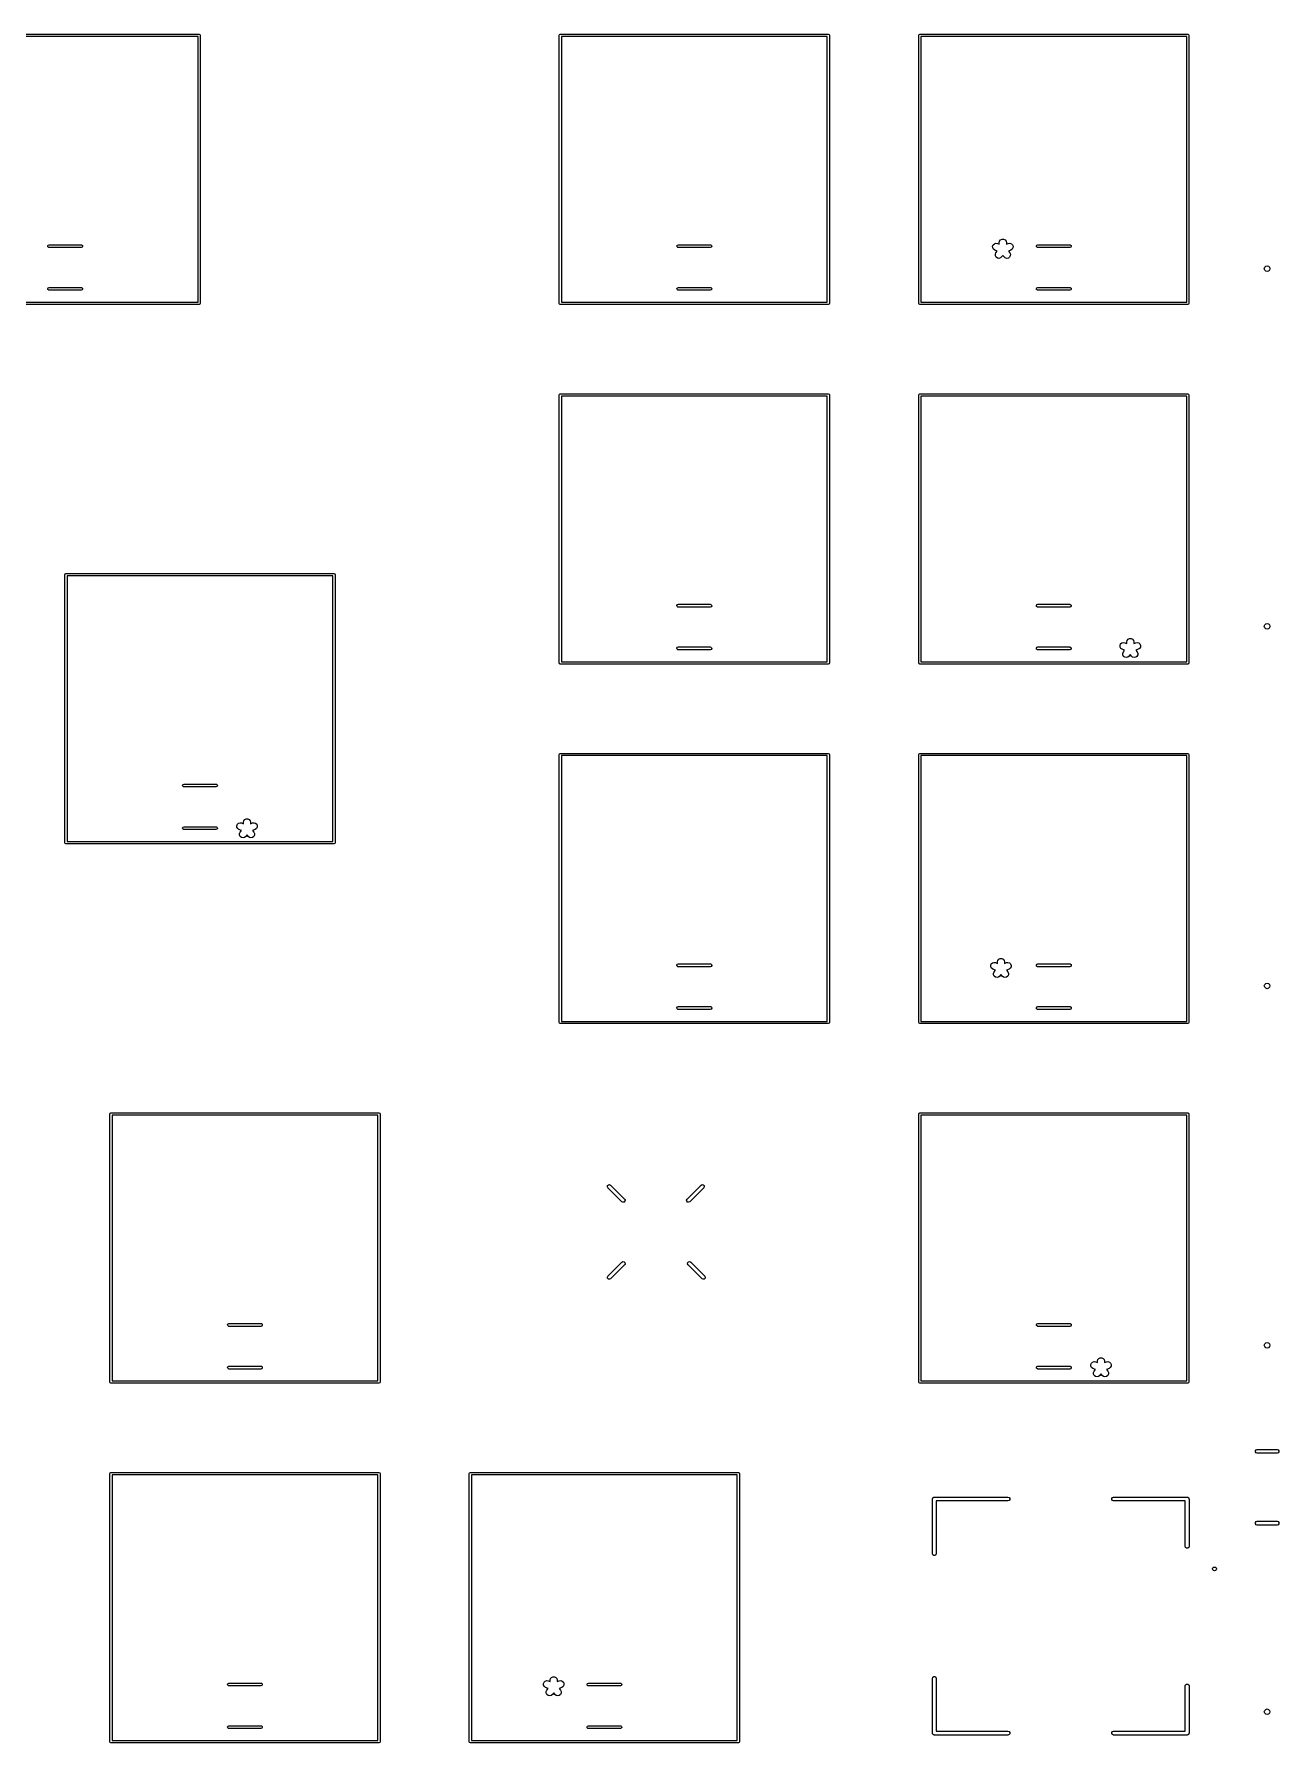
# Model space of a CAD drawing. Extents: x 9 to 342, y 7 to 196.
# Drawn here: x 271.5 to 337.4, y 7.3 to 97.8 of the extents above; entities that cross this region are included whole.
import ezdxf

# ---------------------------------------------------------------- set-up
doc = ezdxf.new("R2010")
doc.units = 0
doc.layers.add('BLACK', color=7, linetype='CONTINUOUS')

msp = doc.modelspace()

# ---------------------------------------------------------------- linework, layer by layer
at = {"layer": 'BLACK', "linetype": 'CONTINUOUS'}
for p, q in [((266.013, 97.8063), (280.214, 97.8063)), ((280.214, 97.8063), (280.256, 97.7887)), ((280.256, 97.7887), (280.274, 97.7463)), ((299.291, 97.7463), (299.309, 97.7887)), ((299.309, 97.7887), (299.351, 97.8063)), ((299.351, 97.8063), (313.551, 97.8063)), ((313.551, 97.8063), (313.593, 97.7887)), ((313.593, 97.7887), (313.611, 97.7463)), ((318.341, 97.7463), (318.359, 97.7887)), ((318.359, 97.7887), (318.401, 97.8063)), ((318.401, 97.8063), (332.601, 97.8063)), ((332.601, 97.8063), (332.643, 97.7887)), ((332.643, 97.7887), (332.661, 97.7463)), ((280.154, 97.6863), (266.073, 97.6863)), ((280.154, 83.6063), (280.154, 97.6863)), ((280.274, 97.7463), (280.274, 83.5463)), ((299.291, 83.5463), (299.291, 97.7463)), ((299.411, 97.6863), (299.411, 83.6063)), ((313.491, 97.6863), (299.411, 97.6863)), ((313.491, 83.6063), (313.491, 97.6863)), ((313.611, 97.7463), (313.611, 83.5463)), ((318.341, 83.5463), (318.341, 97.7463)), ((318.461, 97.6863), (318.461, 83.6063)), ((332.541, 97.6863), (318.461, 97.6863)), ((332.541, 83.6063), (332.541, 97.6863)), ((332.661, 97.7463), (332.661, 83.5463)), ((322.631, 86.8394), (322.683, 86.9047)), ((322.683, 86.9047), (322.758, 86.9409)), ((322.758, 86.9409), (322.842, 86.9409)), ((322.842, 86.9409), (322.917, 86.9047)), ((322.917, 86.9047), (322.969, 86.8394)), ((272.193, 86.5898), (272.219, 86.635)), ((272.202, 86.5385), (272.193, 86.5898)), ((272.242, 86.505), (272.202, 86.5385)), ((272.219, 86.635), (272.268, 86.6528)), ((272.268, 86.5004), (272.242, 86.505)), ((272.268, 86.6528), (273.959, 86.6528)), ((273.959, 86.5004), (272.268, 86.5004)), ((273.959, 86.6528), (273.985, 86.6482)), ((274.008, 86.5182), (273.959, 86.5004)), ((273.985, 86.6482), (274.025, 86.6147)), ((274.034, 86.5634), (274.008, 86.5182)), ((274.025, 86.6147), (274.034, 86.5634)), ((305.531, 86.5898), (305.557, 86.635)), ((305.54, 86.5385), (305.531, 86.5898)), ((305.58, 86.505), (305.54, 86.5385)), ((305.557, 86.635), (305.606, 86.6528)), ((305.606, 86.5004), (305.58, 86.505)), ((305.606, 86.6528), (307.296, 86.6528)), ((307.296, 86.5004), (305.606, 86.5004)), ((307.296, 86.6528), (307.322, 86.6482)), ((307.345, 86.5182), (307.296, 86.5004)), ((307.322, 86.6482), (307.362, 86.6147)), ((307.371, 86.5634), (307.345, 86.5182)), ((307.362, 86.6147), (307.371, 86.5634)), ((322.258, 86.5729), (322.289, 86.6504)), ((322.263, 86.4897), (322.258, 86.5729)), ((322.305, 86.4171), (322.263, 86.4897)), ((322.289, 86.6504), (322.35, 86.7068)), ((322.373, 86.3697), (322.305, 86.4171)), ((322.35, 86.7068), (322.43, 86.7308)), ((322.503, 86.3177), (322.373, 86.3697)), ((322.402, 86.1515), (322.436, 86.2277)), ((322.404, 86.0681), (322.402, 86.1515)), ((322.443, 85.994), (322.404, 86.0681)), ((322.43, 86.7308), (322.512, 86.7179)), ((322.436, 86.2277), (322.503, 86.3177)), ((322.509, 85.9439), (322.443, 85.994)), ((322.512, 86.7179), (322.613, 86.6779)), ((322.613, 86.7581), (322.631, 86.8394)), ((322.613, 86.6779), (322.613, 86.7581)), ((322.736, 86.0027), (322.672, 85.9488)), ((322.8, 86.0884), (322.736, 86.0027)), ((322.864, 86.0027), (322.8, 86.0884)), ((322.928, 85.9488), (322.864, 86.0027)), ((322.969, 86.8394), (322.988, 86.7581)), ((322.988, 86.7581), (322.988, 86.6779)), ((322.988, 86.6779), (323.088, 86.7179)), ((323.088, 86.7179), (323.17, 86.7308)), ((323.157, 85.994), (323.091, 85.9439)), ((323.227, 86.3697), (323.097, 86.3177)), ((323.097, 86.3177), (323.164, 86.2277)), ((323.196, 86.0681), (323.157, 85.994)), ((323.164, 86.2277), (323.198, 86.1515)), ((323.17, 86.7308), (323.25, 86.7068)), ((323.198, 86.1515), (323.196, 86.0681)), ((323.295, 86.4171), (323.227, 86.3697)), ((323.25, 86.7068), (323.311, 86.6504)), ((323.337, 86.4897), (323.295, 86.4171)), ((323.311, 86.6504), (323.342, 86.5729)), ((323.342, 86.5729), (323.337, 86.4897)), ((324.581, 86.5898), (324.607, 86.635)), ((324.59, 86.5385), (324.581, 86.5898)), ((324.63, 86.505), (324.59, 86.5385)), ((324.607, 86.635), (324.656, 86.6528)), ((324.656, 86.5004), (324.63, 86.505)), ((324.656, 86.6528), (326.346, 86.6528)), ((326.346, 86.5004), (324.656, 86.5004)), ((326.346, 86.6528), (326.372, 86.6482)), ((326.395, 86.5182), (326.346, 86.5004)), ((326.372, 86.6482), (326.412, 86.6147)), ((326.421, 86.5634), (326.395, 86.5182)), ((326.412, 86.6147), (326.421, 86.5634)), ((322.591, 85.9278), (322.509, 85.9439)), ((322.672, 85.9488), (322.591, 85.9278)), ((323.009, 85.9278), (322.928, 85.9488)), ((323.091, 85.9439), (323.009, 85.9278)), ((336.654, 85.383), (336.674, 85.458)), ((336.674, 85.308), (336.654, 85.383)), ((336.674, 85.458), (336.729, 85.5129)), ((336.729, 85.2531), (336.674, 85.308)), ((336.729, 85.5129), (336.804, 85.533)), ((336.804, 85.233), (336.729, 85.2531)), ((336.804, 85.533), (336.879, 85.5129)), ((336.879, 85.2531), (336.804, 85.233)), ((336.879, 85.5129), (336.934, 85.458)), ((336.934, 85.308), (336.879, 85.2531)), ((336.934, 85.458), (336.954, 85.383)), ((336.954, 85.383), (336.934, 85.308)), ((272.193, 84.3292), (272.219, 84.3744)), ((272.202, 84.2779), (272.193, 84.3292)), ((272.242, 84.2444), (272.202, 84.2779)), ((272.219, 84.3744), (272.268, 84.3922)), ((272.268, 84.2398), (272.242, 84.2444)), ((272.268, 84.3922), (273.959, 84.3922)), ((273.959, 84.2398), (272.268, 84.2398)), ((273.959, 84.3922), (273.985, 84.3876)), ((274.008, 84.2576), (273.959, 84.2398)), ((273.985, 84.3876), (274.025, 84.3541)), ((274.034, 84.3028), (274.008, 84.2576)), ((274.025, 84.3541), (274.034, 84.3028)), ((305.531, 84.3292), (305.557, 84.3744)), ((305.54, 84.2779), (305.531, 84.3292)), ((305.58, 84.2444), (305.54, 84.2779)), ((305.557, 84.3744), (305.606, 84.3922)), ((305.606, 84.2398), (305.58, 84.2444)), ((305.606, 84.3922), (307.296, 84.3922)), ((307.296, 84.2398), (305.606, 84.2398)), ((307.296, 84.3922), (307.322, 84.3876)), ((307.345, 84.2576), (307.296, 84.2398)), ((307.322, 84.3876), (307.362, 84.3541)), ((307.371, 84.3028), (307.345, 84.2576)), ((307.362, 84.3541), (307.371, 84.3028)), ((324.581, 84.3292), (324.607, 84.3744)), ((324.59, 84.2779), (324.581, 84.3292)), ((324.63, 84.2444), (324.59, 84.2779)), ((324.607, 84.3744), (324.656, 84.3922)), ((324.656, 84.2398), (324.63, 84.2444)), ((324.656, 84.3922), (326.346, 84.3922)), ((326.346, 84.2398), (324.656, 84.2398)), ((326.346, 84.3922), (326.372, 84.3876)), ((326.395, 84.2576), (326.346, 84.2398)), ((326.372, 84.3876), (326.412, 84.3541)), ((326.421, 84.3028), (326.395, 84.2576)), ((326.412, 84.3541), (326.421, 84.3028)), ((280.214, 83.4863), (266.013, 83.4863)), ((266.073, 83.6063), (280.154, 83.6063)), ((280.256, 83.5039), (280.214, 83.4863)), ((280.274, 83.5463), (280.256, 83.5039)), ((299.309, 83.5039), (299.291, 83.5463)), ((299.351, 83.4863), (299.309, 83.5039)), ((313.551, 83.4863), (299.351, 83.4863)), ((299.411, 83.6063), (313.491, 83.6063)), ((313.593, 83.5039), (313.551, 83.4863)), ((313.611, 83.5463), (313.593, 83.5039)), ((318.359, 83.5039), (318.341, 83.5463)), ((318.401, 83.4863), (318.359, 83.5039)), ((332.601, 83.4863), (318.401, 83.4863)), ((318.461, 83.6063), (332.541, 83.6063)), ((332.643, 83.5039), (332.601, 83.4863)), ((332.661, 83.5463), (332.643, 83.5039)), ((299.309, 78.7387), (299.351, 78.7563)), ((299.351, 78.7563), (313.551, 78.7563)), ((313.551, 78.7563), (313.593, 78.7387)), ((318.359, 78.7387), (318.401, 78.7563)), ((318.401, 78.7563), (332.601, 78.7563)), ((332.601, 78.7563), (332.643, 78.7387)), ((299.291, 78.6963), (299.309, 78.7387)), ((299.291, 64.4963), (299.291, 78.6963)), ((299.411, 78.6363), (299.411, 64.5563)), ((313.491, 78.6363), (299.411, 78.6363)), ((313.491, 64.5563), (313.491, 78.6363)), ((313.593, 78.7387), (313.611, 78.6963)), ((313.611, 78.6963), (313.611, 64.4963)), ((318.341, 78.6963), (318.359, 78.7387)), ((318.341, 64.4963), (318.341, 78.6963)), ((318.461, 78.6363), (318.461, 64.5563)), ((332.541, 78.6363), (318.461, 78.6363)), ((332.541, 64.5563), (332.541, 78.6363)), ((332.643, 78.7387), (332.661, 78.6963)), ((332.661, 78.6963), (332.661, 64.4963)), ((273.097, 69.1713), (273.115, 69.2137)), ((273.097, 54.9713), (273.097, 69.1713)), ((273.115, 69.2137), (273.157, 69.2313)), ((273.157, 69.2313), (287.357, 69.2313)), ((273.217, 69.1113), (273.217, 55.0313)), ((287.297, 69.1113), (273.217, 69.1113)), ((287.297, 55.0313), (287.297, 69.1113)), ((287.357, 69.2313), (287.4, 69.2137)), ((287.4, 69.2137), (287.417, 69.1713)), ((287.417, 69.1713), (287.417, 54.9713)), ((305.531, 67.5398), (305.557, 67.585)), ((305.54, 67.4885), (305.531, 67.5398)), ((305.58, 67.455), (305.54, 67.4885)), ((305.557, 67.585), (305.606, 67.6028)), ((305.606, 67.4504), (305.58, 67.455)), ((305.606, 67.6028), (307.296, 67.6028)), ((307.296, 67.4504), (305.606, 67.4504)), ((307.296, 67.6028), (307.322, 67.5982)), ((307.345, 67.4682), (307.296, 67.4504)), ((307.322, 67.5982), (307.362, 67.5647)), ((307.371, 67.5134), (307.345, 67.4682)), ((307.362, 67.5647), (307.371, 67.5134)), ((324.581, 67.5398), (324.607, 67.585)), ((324.59, 67.4885), (324.581, 67.5398)), ((324.63, 67.455), (324.59, 67.4885)), ((324.607, 67.585), (324.656, 67.6028)), ((324.656, 67.4504), (324.63, 67.455)), ((324.656, 67.6028), (326.346, 67.6028)), ((326.346, 67.4504), (324.656, 67.4504)), ((326.346, 67.6028), (326.372, 67.5982)), ((326.395, 67.4682), (326.346, 67.4504)), ((326.372, 67.5982), (326.412, 67.5647)), ((326.421, 67.5134), (326.395, 67.4682)), ((326.412, 67.5647), (326.421, 67.5134)), ((336.654, 66.438), (336.674, 66.513)), ((336.674, 66.363), (336.654, 66.438)), ((336.674, 66.513), (336.729, 66.5679)), ((336.729, 66.3081), (336.674, 66.363)), ((336.729, 66.5679), (336.804, 66.588)), ((336.804, 66.288), (336.729, 66.3081)), ((336.804, 66.588), (336.879, 66.5679)), ((336.879, 66.3081), (336.804, 66.288)), ((336.879, 66.5679), (336.934, 66.513)), ((336.934, 66.363), (336.879, 66.3081)), ((336.934, 66.513), (336.954, 66.438)), ((336.954, 66.438), (336.934, 66.363)), ((305.531, 65.2792), (305.557, 65.3244)), ((305.54, 65.2279), (305.531, 65.2792)), ((305.58, 65.1944), (305.54, 65.2279)), ((305.557, 65.3244), (305.606, 65.3422)), ((305.606, 65.1898), (305.58, 65.1944)), ((305.606, 65.3422), (307.296, 65.3422)), ((307.296, 65.1898), (305.606, 65.1898)), ((307.296, 65.3422), (307.322, 65.3376)), ((307.345, 65.2076), (307.296, 65.1898)), ((307.322, 65.3376), (307.362, 65.3041)), ((307.371, 65.2528), (307.345, 65.2076)), ((307.362, 65.3041), (307.371, 65.2528)), ((324.581, 65.2792), (324.607, 65.3244)), ((324.59, 65.2279), (324.581, 65.2792)), ((324.63, 65.1944), (324.59, 65.2279)), ((324.607, 65.3244), (324.656, 65.3422)), ((324.656, 65.1898), (324.63, 65.1944)), ((324.656, 65.3422), (326.346, 65.3422)), ((326.346, 65.1898), (324.656, 65.1898)), ((326.346, 65.3422), (326.372, 65.3376)), ((326.395, 65.2076), (326.346, 65.1898)), ((326.372, 65.3376), (326.412, 65.3041)), ((326.421, 65.2528), (326.395, 65.2076)), ((326.412, 65.3041), (326.421, 65.2528)), ((329.008, 65.4229), (329.039, 65.5004)), ((329.013, 65.3397), (329.008, 65.4229)), ((329.055, 65.2672), (329.013, 65.3397)), ((329.039, 65.5004), (329.1, 65.5568)), ((329.123, 65.2197), (329.055, 65.2672)), ((329.1, 65.5568), (329.18, 65.5808)), ((329.253, 65.1677), (329.123, 65.2197)), ((329.18, 65.5808), (329.262, 65.5679)), ((329.262, 65.5679), (329.363, 65.5279)), ((329.363, 65.6081), (329.381, 65.6894)), ((329.363, 65.5279), (329.363, 65.6081)), ((329.381, 65.6894), (329.433, 65.7547)), ((329.433, 65.7547), (329.508, 65.7909)), ((329.508, 65.7909), (329.592, 65.7909)), ((329.592, 65.7909), (329.667, 65.7547)), ((329.667, 65.7547), (329.719, 65.6894)), ((329.719, 65.6894), (329.738, 65.6081)), ((329.738, 65.6081), (329.738, 65.5279)), ((329.738, 65.5279), (329.838, 65.5679)), ((329.838, 65.5679), (329.92, 65.5808)), ((329.977, 65.2197), (329.847, 65.1677)), ((329.92, 65.5808), (330, 65.5568)), ((330.045, 65.2672), (329.977, 65.2197)), ((330, 65.5568), (330.061, 65.5004)), ((330.087, 65.3397), (330.045, 65.2672)), ((330.061, 65.5004), (330.092, 65.4229)), ((330.092, 65.4229), (330.087, 65.3397)), ((299.309, 64.4539), (299.291, 64.4963)), ((299.351, 64.4363), (299.309, 64.4539)), ((313.551, 64.4363), (299.351, 64.4363)), ((299.411, 64.5563), (313.491, 64.5563)), ((313.593, 64.4539), (313.551, 64.4363)), ((313.611, 64.4963), (313.593, 64.4539)), ((318.359, 64.4539), (318.341, 64.4963)), ((318.401, 64.4363), (318.359, 64.4539)), ((332.601, 64.4363), (318.401, 64.4363)), ((318.461, 64.5563), (332.541, 64.5563)), ((329.152, 65.0015), (329.186, 65.0777)), ((329.154, 64.9181), (329.152, 65.0015)), ((329.193, 64.844), (329.154, 64.9181)), ((329.186, 65.0777), (329.253, 65.1677)), ((329.259, 64.7939), (329.193, 64.844)), ((329.341, 64.7778), (329.259, 64.7939)), ((329.422, 64.7988), (329.341, 64.7778)), ((329.486, 64.8527), (329.422, 64.7988)), ((329.55, 64.9384), (329.486, 64.8527)), ((329.614, 64.8527), (329.55, 64.9384)), ((329.678, 64.7988), (329.614, 64.8527)), ((329.759, 64.7778), (329.678, 64.7988)), ((329.841, 64.7939), (329.759, 64.7778)), ((329.907, 64.844), (329.841, 64.7939)), ((329.847, 65.1677), (329.914, 65.0777)), ((329.946, 64.9181), (329.907, 64.844)), ((329.914, 65.0777), (329.948, 65.0015)), ((329.948, 65.0015), (329.946, 64.9181)), ((332.643, 64.4539), (332.601, 64.4363)), ((332.661, 64.4963), (332.643, 64.4539)), ((299.291, 59.6463), (299.309, 59.6887)), ((299.291, 45.4463), (299.291, 59.6463)), ((299.309, 59.6887), (299.351, 59.7063)), ((299.351, 59.7063), (313.551, 59.7063)), ((299.411, 59.5863), (299.411, 45.5063)), ((313.491, 59.5863), (299.411, 59.5863)), ((313.491, 45.5063), (313.491, 59.5863)), ((313.551, 59.7063), (313.593, 59.6887)), ((313.593, 59.6887), (313.611, 59.6463)), ((313.611, 59.6463), (313.611, 45.4463)), ((318.341, 59.6463), (318.359, 59.6887)), ((318.341, 45.4463), (318.341, 59.6463)), ((318.359, 59.6887), (318.401, 59.7063)), ((318.401, 59.7063), (332.601, 59.7063)), ((318.461, 59.5863), (318.461, 45.5063)), ((332.541, 59.5863), (318.461, 59.5863)), ((332.541, 45.5063), (332.541, 59.5863)), ((332.601, 59.7063), (332.643, 59.6887)), ((332.643, 59.6887), (332.661, 59.6463)), ((332.661, 59.6463), (332.661, 45.4463)), ((279.337, 58.0148), (279.363, 58.06)), ((279.346, 57.9635), (279.337, 58.0148)), ((279.386, 57.93), (279.346, 57.9635)), ((279.363, 58.06), (279.412, 58.0778)), ((279.412, 58.0778), (281.103, 58.0778)), ((281.103, 58.0778), (281.129, 58.0732)), ((281.152, 57.9432), (281.103, 57.9254)), ((281.129, 58.0732), (281.169, 58.0397)), ((281.178, 57.9884), (281.152, 57.9432)), ((281.169, 58.0397), (281.178, 57.9884)), ((279.412, 57.9254), (279.386, 57.93)), ((281.103, 57.9254), (279.412, 57.9254)), ((282.562, 56.0581), (282.581, 56.1394)), ((282.581, 56.1394), (282.633, 56.2047)), ((282.633, 56.2047), (282.708, 56.2409)), ((282.708, 56.2409), (282.792, 56.2409)), ((282.792, 56.2409), (282.867, 56.2047)), ((282.867, 56.2047), (282.919, 56.1394)), ((282.919, 56.1394), (282.938, 56.0581)), ((279.337, 55.7542), (279.363, 55.7994)), ((279.346, 55.7029), (279.337, 55.7542)), ((279.386, 55.6694), (279.346, 55.7029)), ((279.363, 55.7994), (279.412, 55.8172)), ((279.412, 55.6648), (279.386, 55.6694)), ((279.412, 55.8172), (281.103, 55.8172)), ((281.103, 55.6648), (279.412, 55.6648)), ((281.103, 55.8172), (281.129, 55.8126)), ((281.152, 55.6826), (281.103, 55.6648)), ((281.129, 55.8126), (281.169, 55.7791)), ((281.178, 55.7278), (281.152, 55.6826)), ((281.169, 55.7791), (281.178, 55.7278)), ((282.208, 55.8729), (282.239, 55.9504)), ((282.213, 55.7897), (282.208, 55.8729)), ((282.255, 55.7171), (282.213, 55.7897)), ((282.239, 55.9504), (282.3, 56.0068)), ((282.323, 55.6697), (282.255, 55.7171)), ((282.3, 56.0068), (282.38, 56.0308)), ((282.453, 55.6177), (282.323, 55.6697)), ((282.352, 55.4515), (282.386, 55.5277)), ((282.354, 55.3681), (282.352, 55.4515)), ((282.393, 55.294), (282.354, 55.3681)), ((282.38, 56.0308), (282.462, 56.0179)), ((282.386, 55.5277), (282.453, 55.6177)), ((282.459, 55.2439), (282.393, 55.294)), ((282.541, 55.2278), (282.459, 55.2439)), ((282.462, 56.0179), (282.562, 55.9779)), ((282.622, 55.2488), (282.541, 55.2278)), ((282.562, 55.9779), (282.562, 56.0581)), ((282.686, 55.3027), (282.622, 55.2488)), ((282.75, 55.3884), (282.686, 55.3027)), ((282.814, 55.3027), (282.75, 55.3884)), ((282.878, 55.2488), (282.814, 55.3027)), ((282.959, 55.2278), (282.878, 55.2488)), ((282.938, 56.0581), (282.938, 55.9779)), ((282.938, 55.9779), (283.038, 56.0179)), ((283.041, 55.2439), (282.959, 55.2278)), ((283.038, 56.0179), (283.12, 56.0308)), ((283.107, 55.294), (283.041, 55.2439)), ((283.177, 55.6697), (283.047, 55.6177)), ((283.047, 55.6177), (283.114, 55.5277)), ((283.146, 55.3681), (283.107, 55.294)), ((283.114, 55.5277), (283.148, 55.4515)), ((283.12, 56.0308), (283.2, 56.0068)), ((283.148, 55.4515), (283.146, 55.3681)), ((283.245, 55.7171), (283.177, 55.6697)), ((283.2, 56.0068), (283.261, 55.9504)), ((283.287, 55.7897), (283.245, 55.7171)), ((283.261, 55.9504), (283.292, 55.8729)), ((283.292, 55.8729), (283.287, 55.7897)), ((273.115, 54.9289), (273.097, 54.9713)), ((273.157, 54.9113), (273.115, 54.9289)), ((287.357, 54.9113), (273.157, 54.9113)), ((273.217, 55.0313), (287.297, 55.0313)), ((287.4, 54.9289), (287.357, 54.9113)), ((287.417, 54.9713), (287.4, 54.9289)), ((305.531, 48.4898), (305.557, 48.535)), ((305.54, 48.4385), (305.531, 48.4898)), ((305.58, 48.405), (305.54, 48.4385)), ((305.557, 48.535), (305.606, 48.5528)), ((305.606, 48.4004), (305.58, 48.405)), ((305.606, 48.5528), (307.296, 48.5528)), ((307.296, 48.4004), (305.606, 48.4004)), ((307.296, 48.5528), (307.322, 48.5482)), ((307.345, 48.4182), (307.296, 48.4004)), ((307.322, 48.5482), (307.362, 48.5147)), ((307.371, 48.4634), (307.345, 48.4182)), ((307.362, 48.5147), (307.371, 48.4634)), ((322.158, 48.4729), (322.189, 48.5504)), ((322.163, 48.3897), (322.158, 48.4729)), ((322.205, 48.3171), (322.163, 48.3897)), ((322.189, 48.5504), (322.25, 48.6068)), ((322.273, 48.2697), (322.205, 48.3171)), ((322.25, 48.6068), (322.33, 48.6308)), ((322.403, 48.2177), (322.273, 48.2697)), ((322.302, 48.0515), (322.336, 48.1277)), ((322.304, 47.9681), (322.302, 48.0515)), ((322.33, 48.6308), (322.412, 48.6179)), ((322.336, 48.1277), (322.403, 48.2177)), ((322.412, 48.6179), (322.512, 48.5779)), ((322.512, 48.6581), (322.531, 48.7394)), ((322.512, 48.5779), (322.512, 48.6581)), ((322.531, 48.7394), (322.583, 48.8047)), ((322.583, 48.8047), (322.658, 48.8409)), ((322.7, 47.9884), (322.636, 47.9027)), ((322.658, 48.8409), (322.742, 48.8409)), ((322.764, 47.9027), (322.7, 47.9884)), ((322.742, 48.8409), (322.817, 48.8047)), ((322.817, 48.8047), (322.869, 48.7394)), ((322.869, 48.7394), (322.887, 48.6581)), ((322.887, 48.6581), (322.887, 48.5779)), ((322.887, 48.5779), (322.988, 48.6179)), ((322.988, 48.6179), (323.07, 48.6308)), ((323.127, 48.2697), (322.997, 48.2177)), ((322.997, 48.2177), (323.064, 48.1277)), ((323.064, 48.1277), (323.098, 48.0515)), ((323.07, 48.6308), (323.15, 48.6068)), ((323.098, 48.0515), (323.096, 47.9681)), ((323.195, 48.3171), (323.127, 48.2697)), ((323.15, 48.6068), (323.211, 48.5504)), ((323.237, 48.3897), (323.195, 48.3171)), ((323.211, 48.5504), (323.242, 48.4729)), ((323.242, 48.4729), (323.237, 48.3897)), ((324.581, 48.4898), (324.607, 48.535)), ((324.59, 48.4385), (324.581, 48.4898)), ((324.63, 48.405), (324.59, 48.4385)), ((324.607, 48.535), (324.656, 48.5528)), ((324.656, 48.4004), (324.63, 48.405)), ((324.656, 48.5528), (326.346, 48.5528)), ((326.346, 48.4004), (324.656, 48.4004)), ((326.346, 48.5528), (326.372, 48.5482)), ((326.395, 48.4182), (326.346, 48.4004)), ((326.372, 48.5482), (326.412, 48.5147)), ((326.421, 48.4634), (326.395, 48.4182)), ((326.412, 48.5147), (326.421, 48.4634)), ((322.343, 47.894), (322.304, 47.9681)), ((322.409, 47.8439), (322.343, 47.894)), ((322.491, 47.8278), (322.409, 47.8439)), ((322.572, 47.8488), (322.491, 47.8278)), ((322.636, 47.9027), (322.572, 47.8488)), ((322.828, 47.8488), (322.764, 47.9027)), ((322.909, 47.8278), (322.828, 47.8488)), ((322.991, 47.8439), (322.909, 47.8278)), ((323.057, 47.894), (322.991, 47.8439)), ((323.096, 47.9681), (323.057, 47.894)), ((336.654, 47.388), (336.674, 47.463)), ((336.674, 47.313), (336.654, 47.388)), ((336.674, 47.463), (336.729, 47.5179)), ((336.729, 47.2581), (336.674, 47.313)), ((336.729, 47.5179), (336.804, 47.538)), ((336.804, 47.238), (336.729, 47.2581)), ((336.804, 47.538), (336.879, 47.5179)), ((336.879, 47.2581), (336.804, 47.238)), ((336.879, 47.5179), (336.934, 47.463)), ((336.934, 47.313), (336.879, 47.2581)), ((336.934, 47.463), (336.954, 47.388)), ((336.954, 47.388), (336.934, 47.313)), ((305.531, 46.2292), (305.557, 46.2744)), ((305.54, 46.1779), (305.531, 46.2292)), ((305.58, 46.1444), (305.54, 46.1779)), ((305.557, 46.2744), (305.606, 46.2922)), ((305.606, 46.2922), (307.296, 46.2922)), ((307.296, 46.2922), (307.322, 46.2876)), ((307.322, 46.2876), (307.362, 46.2541)), ((307.371, 46.2028), (307.345, 46.1576)), ((307.362, 46.2541), (307.371, 46.2028)), ((324.581, 46.2292), (324.607, 46.2744)), ((324.59, 46.1779), (324.581, 46.2292)), ((324.63, 46.1444), (324.59, 46.1779)), ((324.607, 46.2744), (324.656, 46.2922)), ((324.656, 46.2922), (326.346, 46.2922)), ((326.346, 46.2922), (326.372, 46.2876)), ((326.372, 46.2876), (326.412, 46.2541)), ((326.421, 46.2028), (326.395, 46.1576)), ((326.412, 46.2541), (326.421, 46.2028)), ((299.309, 45.4039), (299.291, 45.4463)), ((299.351, 45.3863), (299.309, 45.4039)), ((313.551, 45.3863), (299.351, 45.3863)), ((299.411, 45.5063), (313.491, 45.5063)), ((305.606, 46.1398), (305.58, 46.1444)), ((307.296, 46.1398), (305.606, 46.1398)), ((307.345, 46.1576), (307.296, 46.1398)), ((313.593, 45.4039), (313.551, 45.3863)), ((313.611, 45.4463), (313.593, 45.4039)), ((318.359, 45.4039), (318.341, 45.4463)), ((318.401, 45.3863), (318.359, 45.4039)), ((332.601, 45.3863), (318.401, 45.3863)), ((318.461, 45.5063), (332.541, 45.5063)), ((324.656, 46.1398), (324.63, 46.1444)), ((326.346, 46.1398), (324.656, 46.1398)), ((326.395, 46.1576), (326.346, 46.1398)), ((332.643, 45.4039), (332.601, 45.3863)), ((332.661, 45.4463), (332.643, 45.4039)), ((275.478, 40.5963), (275.496, 40.6387)), ((275.478, 26.3963), (275.478, 40.5963)), ((275.496, 40.6387), (275.538, 40.6563)), ((275.538, 40.6563), (289.738, 40.6563)), ((275.599, 40.5363), (275.599, 26.4563)), ((289.678, 40.5363), (275.599, 40.5363)), ((289.678, 26.4563), (289.678, 40.5363)), ((289.738, 40.6563), (289.781, 40.6387)), ((289.781, 40.6387), (289.798, 40.5963)), ((289.798, 40.5963), (289.798, 26.3963)), ((318.341, 40.5963), (318.359, 40.6387)), ((318.341, 26.3963), (318.341, 40.5963)), ((318.359, 40.6387), (318.401, 40.6563)), ((318.401, 40.6563), (332.601, 40.6563)), ((318.461, 40.5363), (318.461, 26.4563)), ((332.541, 40.5363), (318.461, 40.5363)), ((332.541, 26.4563), (332.541, 40.5363)), ((332.601, 40.6563), (332.643, 40.6387)), ((332.643, 40.6387), (332.661, 40.5963)), ((332.661, 40.5963), (332.661, 26.3963)), ((301.845, 36.7497), (301.855, 36.8107)), ((301.873, 36.6946), (301.845, 36.7497)), ((301.855, 36.8107), (301.898, 36.8544)), ((302.615, 35.9522), (301.873, 36.6946)), ((301.898, 36.8544), (301.959, 36.8641)), ((301.959, 36.8641), (302.014, 36.836)), ((302.014, 36.836), (302.757, 36.0936)), ((306.064, 36.0936), (306.806, 36.836)), ((306.948, 36.6946), (306.205, 35.9522)), ((306.806, 36.836), (306.861, 36.8641)), ((306.861, 36.8641), (306.923, 36.8544)), ((306.923, 36.8544), (306.966, 36.8107)), ((306.976, 36.7497), (306.948, 36.6946)), ((306.966, 36.8107), (306.976, 36.7497)), ((302.67, 35.9241), (302.615, 35.9522)), ((302.732, 35.9338), (302.67, 35.9241)), ((302.775, 35.9775), (302.732, 35.9338)), ((302.757, 36.0936), (302.785, 36.0385)), ((302.785, 36.0385), (302.775, 35.9775)), ((306.036, 36.0385), (306.064, 36.0936)), ((306.046, 35.9775), (306.036, 36.0385)), ((306.089, 35.9338), (306.046, 35.9775)), ((306.15, 35.9241), (306.089, 35.9338)), ((306.205, 35.9522), (306.15, 35.9241)), ((301.873, 32.0124), (302.615, 32.7548)), ((302.757, 32.6134), (302.014, 31.871)), ((302.615, 32.7548), (302.67, 32.7829)), ((302.67, 32.7829), (302.732, 32.7732)), ((302.732, 32.7732), (302.775, 32.7295)), ((302.785, 32.6685), (302.757, 32.6134)), ((302.775, 32.7295), (302.785, 32.6685)), ((306.091, 32.6685), (306.1, 32.7295)), ((306.119, 32.6134), (306.091, 32.6685)), ((306.1, 32.7295), (306.144, 32.7732)), ((306.861, 31.871), (306.119, 32.6134)), ((306.144, 32.7732), (306.205, 32.7829)), ((306.205, 32.7829), (306.26, 32.7548)), ((306.26, 32.7548), (307.003, 32.0124)), ((301.845, 31.9573), (301.873, 32.0124)), ((301.855, 31.8963), (301.845, 31.9573)), ((301.898, 31.8526), (301.855, 31.8963)), ((301.959, 31.8429), (301.898, 31.8526)), ((302.014, 31.871), (301.959, 31.8429)), ((306.916, 31.8429), (306.861, 31.871)), ((306.977, 31.8526), (306.916, 31.8429)), ((307.021, 31.8963), (306.977, 31.8526)), ((307.003, 32.0124), (307.031, 31.9573)), ((307.031, 31.9573), (307.021, 31.8963)), ((281.718, 29.4398), (281.744, 29.485)), ((281.727, 29.3885), (281.718, 29.4398)), ((281.767, 29.355), (281.727, 29.3885)), ((281.744, 29.485), (281.793, 29.5028)), ((281.793, 29.3504), (281.767, 29.355)), ((281.793, 29.5028), (283.484, 29.5028)), ((283.484, 29.3504), (281.793, 29.3504)), ((283.484, 29.5028), (283.51, 29.4982)), ((283.533, 29.3682), (283.484, 29.3504)), ((283.51, 29.4982), (283.55, 29.4647)), ((283.559, 29.4134), (283.533, 29.3682)), ((283.55, 29.4647), (283.559, 29.4134)), ((324.581, 29.4398), (324.607, 29.485)), ((324.59, 29.3885), (324.581, 29.4398)), ((324.63, 29.355), (324.59, 29.3885)), ((324.607, 29.485), (324.656, 29.5028)), ((324.656, 29.3504), (324.63, 29.355)), ((324.656, 29.5028), (326.346, 29.5028)), ((326.346, 29.3504), (324.656, 29.3504)), ((326.346, 29.5028), (326.372, 29.4982)), ((326.395, 29.3682), (326.346, 29.3504)), ((326.372, 29.4982), (326.412, 29.4647)), ((326.421, 29.4134), (326.395, 29.3682)), ((326.412, 29.4647), (326.421, 29.4134)), ((336.654, 28.349), (336.674, 28.424)), ((336.674, 28.274), (336.654, 28.349)), ((336.674, 28.424), (336.729, 28.4789)), ((336.729, 28.2191), (336.674, 28.274)), ((336.729, 28.4789), (336.804, 28.499)), ((336.804, 28.199), (336.729, 28.2191)), ((336.804, 28.499), (336.879, 28.4789)), ((336.879, 28.2191), (336.804, 28.199)), ((336.879, 28.4789), (336.934, 28.424)), ((336.934, 28.274), (336.879, 28.2191)), ((336.934, 28.424), (336.954, 28.349)), ((336.954, 28.349), (336.934, 28.274)), ((281.718, 27.1792), (281.744, 27.2244)), ((281.727, 27.1279), (281.718, 27.1792)), ((281.744, 27.2244), (281.793, 27.2422)), ((281.793, 27.2422), (283.484, 27.2422)), ((283.484, 27.2422), (283.51, 27.2376)), ((283.51, 27.2376), (283.55, 27.2041)), ((283.55, 27.2041), (283.559, 27.1528)), ((324.581, 27.1792), (324.607, 27.2244)), ((324.59, 27.1279), (324.581, 27.1792)), ((324.607, 27.2244), (324.656, 27.2422)), ((324.656, 27.2422), (326.346, 27.2422)), ((326.346, 27.2422), (326.372, 27.2376)), ((326.372, 27.2376), (326.412, 27.2041)), ((326.412, 27.2041), (326.421, 27.1528)), ((327.458, 27.3229), (327.489, 27.4004)), ((327.463, 27.2397), (327.458, 27.3229)), ((327.505, 27.1671), (327.463, 27.2397)), ((327.489, 27.4004), (327.55, 27.4568)), ((327.573, 27.1197), (327.505, 27.1671)), ((327.55, 27.4568), (327.63, 27.4808)), ((327.63, 27.4808), (327.712, 27.4679)), ((327.712, 27.4679), (327.812, 27.4279)), ((327.812, 27.5081), (327.831, 27.5894)), ((327.812, 27.4279), (327.812, 27.5081)), ((327.831, 27.5894), (327.883, 27.6547)), ((327.883, 27.6547), (327.958, 27.6909)), ((327.958, 27.6909), (328.042, 27.6909)), ((328.042, 27.6909), (328.117, 27.6547)), ((328.117, 27.6547), (328.169, 27.5894)), ((328.169, 27.5894), (328.188, 27.5081)), ((328.188, 27.5081), (328.188, 27.4279)), ((328.188, 27.4279), (328.288, 27.4679)), ((328.288, 27.4679), (328.37, 27.4808)), ((328.37, 27.4808), (328.45, 27.4568)), ((328.495, 27.1671), (328.427, 27.1197)), ((328.45, 27.4568), (328.511, 27.4004)), ((328.537, 27.2397), (328.495, 27.1671)), ((328.511, 27.4004), (328.542, 27.3229)), ((328.542, 27.3229), (328.537, 27.2397)), ((275.496, 26.3539), (275.478, 26.3963)), ((275.538, 26.3363), (275.496, 26.3539)), ((289.738, 26.3363), (275.538, 26.3363)), ((275.599, 26.4563), (289.678, 26.4563)), ((281.767, 27.0944), (281.727, 27.1279)), ((281.793, 27.0898), (281.767, 27.0944)), ((283.484, 27.0898), (281.793, 27.0898)), ((283.533, 27.1076), (283.484, 27.0898)), ((283.559, 27.1528), (283.533, 27.1076)), ((289.781, 26.3539), (289.738, 26.3363)), ((289.798, 26.3963), (289.781, 26.3539)), ((318.359, 26.3539), (318.341, 26.3963)), ((318.401, 26.3363), (318.359, 26.3539)), ((332.601, 26.3363), (318.401, 26.3363)), ((318.461, 26.4563), (332.541, 26.4563)), ((324.63, 27.0944), (324.59, 27.1279)), ((324.656, 27.0898), (324.63, 27.0944)), ((326.346, 27.0898), (324.656, 27.0898)), ((326.395, 27.1076), (326.346, 27.0898)), ((326.421, 27.1528), (326.395, 27.1076)), ((327.703, 27.0677), (327.573, 27.1197)), ((327.602, 26.9015), (327.636, 26.9777)), ((327.604, 26.8181), (327.602, 26.9015)), ((327.643, 26.744), (327.604, 26.8181)), ((327.636, 26.9777), (327.703, 27.0677)), ((327.709, 26.6939), (327.643, 26.744)), ((327.791, 26.6778), (327.709, 26.6939)), ((327.872, 26.6988), (327.791, 26.6778)), ((327.936, 26.7527), (327.872, 26.6988)), ((328, 26.8384), (327.936, 26.7527)), ((328.064, 26.7527), (328, 26.8384)), ((328.128, 26.6988), (328.064, 26.7527)), ((328.209, 26.6778), (328.128, 26.6988)), ((328.291, 26.6939), (328.209, 26.6778)), ((328.357, 26.744), (328.291, 26.6939)), ((328.427, 27.1197), (328.297, 27.0677)), ((328.297, 27.0677), (328.364, 26.9777)), ((328.396, 26.8181), (328.357, 26.744)), ((328.364, 26.9777), (328.398, 26.9015)), ((328.398, 26.9015), (328.396, 26.8181)), ((332.643, 26.3539), (332.601, 26.3363)), ((332.661, 26.3963), (332.643, 26.3539)), ((336.184, 22.7639), (336.22, 22.8139)), ((336.184, 22.7021), (336.184, 22.7639)), ((336.22, 22.6521), (336.184, 22.7021)), ((336.22, 22.8139), (336.279, 22.833)), ((336.279, 22.633), (336.22, 22.6521)), ((336.279, 22.833), (337.329, 22.833)), ((337.329, 22.633), (336.279, 22.633)), ((337.329, 22.833), (337.388, 22.8139)), ((337.388, 22.6521), (337.329, 22.633)), ((337.388, 22.8139), (337.424, 22.7639)), ((337.424, 22.7021), (337.388, 22.6521)), ((337.424, 22.7639), (337.424, 22.7021)), ((275.478, 21.5463), (275.496, 21.5887)), ((275.478, 7.3463), (275.478, 21.5463)), ((275.496, 21.5887), (275.538, 21.6063)), ((275.538, 21.6063), (289.738, 21.6063)), ((275.599, 21.4863), (275.599, 7.4063)), ((289.678, 21.4863), (275.599, 21.4863)), ((289.678, 7.4063), (289.678, 21.4863)), ((289.738, 21.6063), (289.781, 21.5887)), ((289.781, 21.5887), (289.798, 21.5463)), ((289.798, 21.5463), (289.798, 7.3463)), ((294.529, 21.5463), (294.546, 21.5887)), ((294.529, 7.3463), (294.529, 21.5463)), ((294.546, 21.5887), (294.589, 21.6063)), ((294.589, 21.6063), (308.788, 21.6063)), ((294.649, 21.4863), (294.649, 7.4063)), ((308.728, 21.4863), (294.649, 21.4863)), ((308.728, 7.4063), (308.728, 21.4863)), ((308.788, 21.6063), (308.831, 21.5887)), ((308.831, 21.5887), (308.849, 21.5463)), ((308.849, 21.5463), (308.849, 7.3463)), ((319.067, 20.2), (319.072, 20.2151)), ((319.067, 17.3), (319.067, 20.2)), ((319.072, 20.2309), (319.081, 20.2437)), ((319.072, 20.2151), (319.072, 20.2309)), ((319.081, 20.2437), (319.086, 20.2588)), ((319.086, 20.2588), (319.099, 20.2681)), ((319.099, 20.2681), (319.108, 20.2809)), ((319.108, 20.2809), (319.123, 20.2858)), ((319.123, 20.2858), (319.136, 20.2951)), ((319.136, 20.2951), (319.152, 20.2951)), ((319.152, 20.2951), (319.167, 20.3)), ((319.167, 20.3), (323.067, 20.3)), ((323.067, 20.1), (319.267, 20.1)), ((319.267, 20.1), (319.267, 17.3)), ((323.067, 20.3), (323.126, 20.2809)), ((323.126, 20.1191), (323.067, 20.1)), ((323.126, 20.2809), (323.162, 20.2309)), ((323.162, 20.1691), (323.126, 20.1191)), ((323.162, 20.2309), (323.162, 20.1691)), ((328.572, 20.2309), (328.608, 20.2809)), ((328.572, 20.1691), (328.572, 20.2309)), ((328.608, 20.1191), (328.572, 20.1691)), ((328.608, 20.2809), (328.667, 20.3)), ((328.667, 20.1), (328.608, 20.1191)), ((328.667, 20.3), (332.567, 20.3)), ((332.467, 20.1), (328.667, 20.1)), ((332.467, 17.7), (332.467, 20.1)), ((332.567, 20.3), (332.582, 20.2951)), ((332.582, 20.2951), (332.598, 20.2951)), ((332.598, 20.2951), (332.611, 20.2858)), ((332.611, 20.2858), (332.626, 20.2809)), ((332.626, 20.2809), (332.635, 20.2681)), ((332.635, 20.2681), (332.648, 20.2588)), ((332.648, 20.2588), (332.653, 20.2437)), ((332.653, 20.2437), (332.662, 20.2309)), ((332.662, 20.2309), (332.662, 20.2151)), ((332.662, 20.2151), (332.667, 20.2)), ((332.667, 20.2), (332.667, 17.7)), ((336.22, 19.0039), (336.279, 19.023)), ((336.279, 19.023), (337.329, 19.023)), ((337.329, 19.023), (337.388, 19.0039)), ((336.184, 18.9539), (336.22, 19.0039)), ((336.184, 18.8921), (336.184, 18.9539)), ((336.22, 18.8421), (336.184, 18.8921)), ((336.279, 18.823), (336.22, 18.8421)), ((337.329, 18.823), (336.279, 18.823)), ((337.388, 18.8421), (337.329, 18.823)), ((337.388, 19.0039), (337.424, 18.9539)), ((337.424, 18.8921), (337.388, 18.8421)), ((337.424, 18.9539), (337.424, 18.8921)), ((319.086, 17.2412), (319.067, 17.3)), ((319.136, 17.2049), (319.086, 17.2412)), ((319.198, 17.2049), (319.136, 17.2049)), ((319.248, 17.2412), (319.198, 17.2049)), ((319.267, 17.3), (319.248, 17.2412)), ((332.486, 17.6412), (332.467, 17.7)), ((332.536, 17.6049), (332.486, 17.6412)), ((332.598, 17.6049), (332.536, 17.6049)), ((332.648, 17.6412), (332.598, 17.6049)), ((332.667, 17.7), (332.648, 17.6412)), ((333.917, 16.5), (333.93, 16.55)), ((333.93, 16.45), (333.917, 16.5)), ((333.93, 16.55), (333.967, 16.5866)), ((333.967, 16.4134), (333.93, 16.45)), ((333.967, 16.5866), (334.017, 16.6)), ((334.017, 16.4), (333.967, 16.4134)), ((334.017, 16.6), (334.067, 16.5866)), ((334.067, 16.4134), (334.017, 16.4)), ((334.067, 16.5866), (334.104, 16.55)), ((334.104, 16.45), (334.067, 16.4134)), ((334.104, 16.55), (334.117, 16.5)), ((334.117, 16.5), (334.104, 16.45)), ((281.718, 10.3898), (281.744, 10.435)), ((281.727, 10.3385), (281.718, 10.3898)), ((281.767, 10.305), (281.727, 10.3385)), ((281.744, 10.435), (281.793, 10.4528)), ((281.793, 10.3004), (281.767, 10.305)), ((281.793, 10.4528), (283.484, 10.4528)), ((283.484, 10.3004), (281.793, 10.3004)), ((283.484, 10.4528), (283.51, 10.4482)), ((283.533, 10.3182), (283.484, 10.3004)), ((283.51, 10.4482), (283.55, 10.4147)), ((283.559, 10.3634), (283.533, 10.3182)), ((283.55, 10.4147), (283.559, 10.3634)), ((298.458, 10.4229), (298.489, 10.5004)), ((298.463, 10.3397), (298.458, 10.4229)), ((298.505, 10.2671), (298.463, 10.3397)), ((298.489, 10.5004), (298.55, 10.5568)), ((298.573, 10.2197), (298.505, 10.2671)), ((298.55, 10.5568), (298.63, 10.5808)), ((298.703, 10.1677), (298.573, 10.2197)), ((298.602, 10.0015), (298.636, 10.0777)), ((298.604, 9.9181), (298.602, 10.0015)), ((298.63, 10.5808), (298.712, 10.5679)), ((298.636, 10.0777), (298.703, 10.1677)), ((298.712, 10.5679), (298.812, 10.5279)), ((298.812, 10.6081), (298.831, 10.6894)), ((298.812, 10.5279), (298.812, 10.6081)), ((298.831, 10.6894), (298.883, 10.7547)), ((298.883, 10.7547), (298.958, 10.7909)), ((298.958, 10.7909), (299.042, 10.7909)), ((299.042, 10.7909), (299.117, 10.7547)), ((299.117, 10.7547), (299.169, 10.6894)), ((299.169, 10.6894), (299.188, 10.6081)), ((299.188, 10.6081), (299.188, 10.5279)), ((299.188, 10.5279), (299.288, 10.5679)), ((299.288, 10.5679), (299.37, 10.5808)), ((299.427, 10.2197), (299.297, 10.1677)), ((299.297, 10.1677), (299.364, 10.0777)), ((299.364, 10.0777), (299.398, 10.0015)), ((299.37, 10.5808), (299.45, 10.5568)), ((299.398, 10.0015), (299.396, 9.9181)), ((299.495, 10.2671), (299.427, 10.2197)), ((299.45, 10.5568), (299.511, 10.5004)), ((299.537, 10.3397), (299.495, 10.2671)), ((299.511, 10.5004), (299.542, 10.4229)), ((299.542, 10.4229), (299.537, 10.3397)), ((300.768, 10.3898), (300.794, 10.435)), ((300.777, 10.3385), (300.768, 10.3898)), ((300.817, 10.305), (300.777, 10.3385)), ((300.794, 10.435), (300.843, 10.4528)), ((300.843, 10.3004), (300.817, 10.305)), ((300.843, 10.4528), (302.534, 10.4528)), ((302.534, 10.3004), (300.843, 10.3004)), ((302.534, 10.4528), (302.56, 10.4482)), ((302.583, 10.3182), (302.534, 10.3004)), ((302.56, 10.4482), (302.6, 10.4147)), ((302.609, 10.3634), (302.583, 10.3182)), ((302.6, 10.4147), (302.609, 10.3634)), ((319.067, 10.7), (319.086, 10.7588)), ((319.067, 7.8), (319.067, 10.7)), ((319.086, 10.7588), (319.136, 10.7951)), ((319.136, 10.7951), (319.198, 10.7951)), ((319.198, 10.7951), (319.248, 10.7588)), ((319.248, 10.7588), (319.267, 10.7)), ((319.267, 10.7), (319.267, 7.9)), ((332.467, 10.3), (332.486, 10.3588)), ((332.467, 7.9), (332.467, 10.3)), ((332.486, 10.3588), (332.536, 10.3951)), ((332.536, 10.3951), (332.598, 10.3951)), ((332.598, 10.3951), (332.648, 10.3588)), ((332.648, 10.3588), (332.667, 10.3)), ((332.667, 10.3), (332.667, 7.8)), ((298.643, 9.844), (298.604, 9.9181)), ((298.709, 9.7939), (298.643, 9.844)), ((298.791, 9.7778), (298.709, 9.7939)), ((298.872, 9.7988), (298.791, 9.7778)), ((298.936, 9.8527), (298.872, 9.7988)), ((299, 9.9384), (298.936, 9.8527)), ((299.064, 9.8527), (299, 9.9384)), ((299.128, 9.7988), (299.064, 9.8527)), ((299.209, 9.7778), (299.128, 9.7988)), ((299.291, 9.7939), (299.209, 9.7778)), ((299.357, 9.844), (299.291, 9.7939)), ((299.396, 9.9181), (299.357, 9.844)), ((336.674, 9.004), (336.729, 9.0589)), ((336.729, 9.0589), (336.804, 9.079)), ((336.804, 9.079), (336.879, 9.0589)), ((336.879, 9.0589), (336.934, 9.004)), ((281.718, 8.1292), (281.744, 8.1744)), ((281.744, 8.1744), (281.793, 8.1922)), ((281.793, 8.1922), (283.484, 8.1922)), ((283.484, 8.1922), (283.51, 8.1876)), ((283.51, 8.1876), (283.55, 8.1541)), ((283.55, 8.1541), (283.559, 8.1028)), ((300.768, 8.1292), (300.794, 8.1744)), ((300.794, 8.1744), (300.843, 8.1922)), ((300.843, 8.1922), (302.534, 8.1922)), ((302.534, 8.1922), (302.56, 8.1876)), ((302.56, 8.1876), (302.6, 8.1541)), ((302.6, 8.1541), (302.609, 8.1028)), ((336.654, 8.929), (336.674, 9.004)), ((336.674, 8.854), (336.654, 8.929)), ((336.729, 8.7991), (336.674, 8.854)), ((336.804, 8.779), (336.729, 8.7991)), ((336.879, 8.7991), (336.804, 8.779)), ((336.934, 8.854), (336.879, 8.7991)), ((336.934, 9.004), (336.954, 8.929)), ((336.954, 8.929), (336.934, 8.854)), ((275.496, 7.3039), (275.478, 7.3463)), ((275.538, 7.2863), (275.496, 7.3039)), ((289.738, 7.2863), (275.538, 7.2863)), ((275.599, 7.4063), (289.678, 7.4063)), ((281.727, 8.0779), (281.718, 8.1292)), ((281.767, 8.0444), (281.727, 8.0779)), ((281.793, 8.0398), (281.767, 8.0444)), ((283.484, 8.0398), (281.793, 8.0398)), ((283.533, 8.0576), (283.484, 8.0398)), ((283.559, 8.1028), (283.533, 8.0576)), ((289.781, 7.3039), (289.738, 7.2863)), ((289.798, 7.3463), (289.781, 7.3039)), ((294.546, 7.3039), (294.529, 7.3463)), ((294.589, 7.2863), (294.546, 7.3039)), ((308.788, 7.2863), (294.589, 7.2863)), ((294.649, 7.4063), (308.728, 7.4063)), ((300.777, 8.0779), (300.768, 8.1292)), ((300.817, 8.0444), (300.777, 8.0779)), ((300.843, 8.0398), (300.817, 8.0444)), ((302.534, 8.0398), (300.843, 8.0398)), ((302.583, 8.0576), (302.534, 8.0398)), ((302.609, 8.1028), (302.583, 8.0576)), ((308.831, 7.3039), (308.788, 7.2863)), ((308.849, 7.3463), (308.831, 7.3039)), ((319.072, 7.7849), (319.067, 7.8)), ((319.072, 7.7691), (319.072, 7.7849)), ((319.081, 7.7563), (319.072, 7.7691)), ((319.086, 7.7412), (319.081, 7.7563)), ((319.099, 7.7319), (319.086, 7.7412)), ((319.108, 7.7191), (319.099, 7.7319)), ((319.123, 7.7142), (319.108, 7.7191)), ((319.136, 7.7049), (319.123, 7.7142)), ((319.152, 7.7049), (319.136, 7.7049)), ((319.167, 7.7), (319.152, 7.7049)), ((323.067, 7.7), (319.167, 7.7)), ((319.267, 7.9), (323.067, 7.9)), ((323.067, 7.9), (323.126, 7.8809)), ((323.126, 7.7191), (323.067, 7.7)), ((323.126, 7.8809), (323.162, 7.8309)), ((323.162, 7.7691), (323.126, 7.7191)), ((323.162, 7.8309), (323.162, 7.7691)), ((328.572, 7.8309), (328.608, 7.8809)), ((328.572, 7.7691), (328.572, 7.8309)), ((328.608, 7.7191), (328.572, 7.7691)), ((328.608, 7.8809), (328.667, 7.9)), ((328.667, 7.7), (328.608, 7.7191)), ((328.667, 7.9), (332.467, 7.9)), ((332.567, 7.7), (328.667, 7.7)), ((332.582, 7.7049), (332.567, 7.7)), ((332.598, 7.7049), (332.582, 7.7049)), ((332.611, 7.7142), (332.598, 7.7049)), ((332.626, 7.7191), (332.611, 7.7142)), ((332.635, 7.7319), (332.626, 7.7191)), ((332.648, 7.7412), (332.635, 7.7319)), ((332.653, 7.7563), (332.648, 7.7412)), ((332.662, 7.7691), (332.653, 7.7563)), ((332.667, 7.8), (332.662, 7.7849)), ((332.662, 7.7849), (332.662, 7.7691))]:
    msp.add_line(p, q, dxfattribs=at)

doc.saveas('drawing.dxf')
